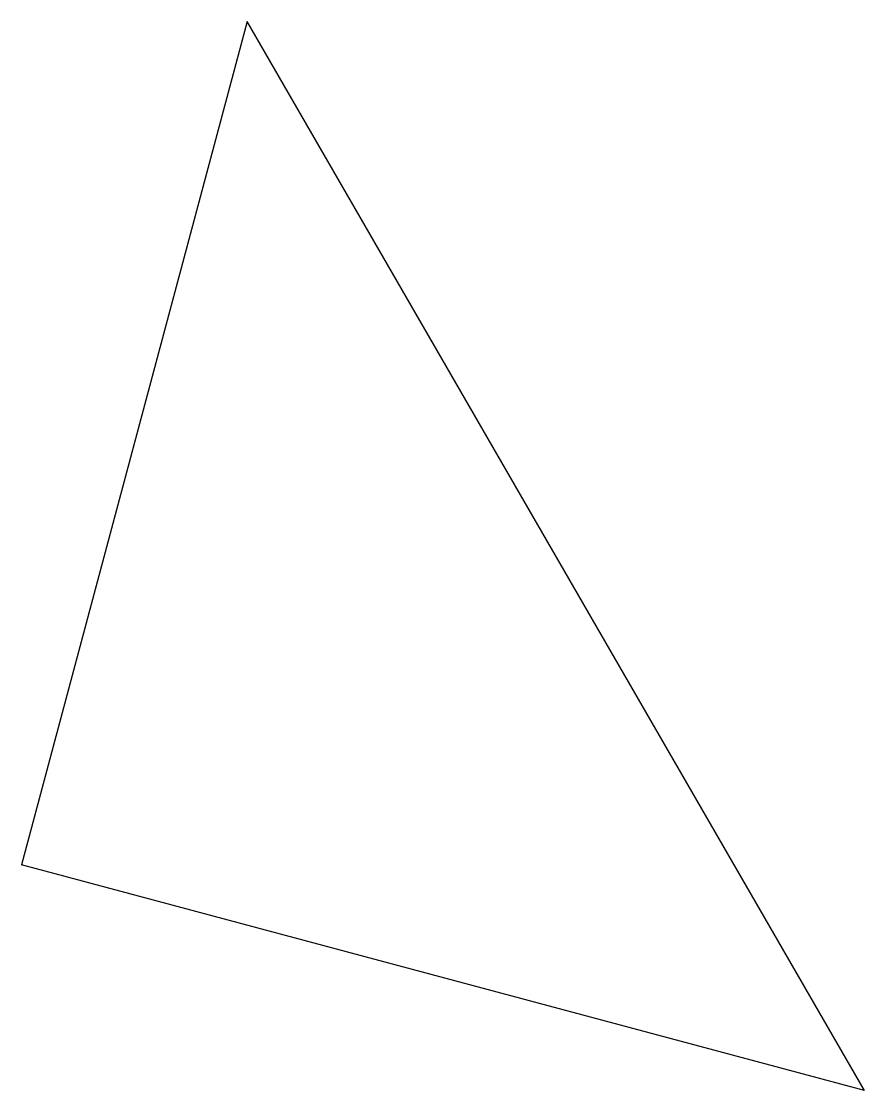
# Model space of a CAD drawing. Extents: x -2049 to 0, y 0 to 2598.
import ezdxf

# ---------------------------------------------------------------- set-up
doc = ezdxf.new("R2010")
doc.units = 0
doc.layers.get('0').update_dxf_attribs({"linetype": 'CONTINUOUS'})

msp = doc.modelspace()

# ---------------------------------------------------------------- linework, layer by layer
for p, q in [((-1500, 2598.1), (-2049, 549)), ((0, 0), (-1500, 2598.1)), ((0, 0), (-2049, 549))]:
    msp.add_line(p, q)

doc.saveas('drawing.dxf')
